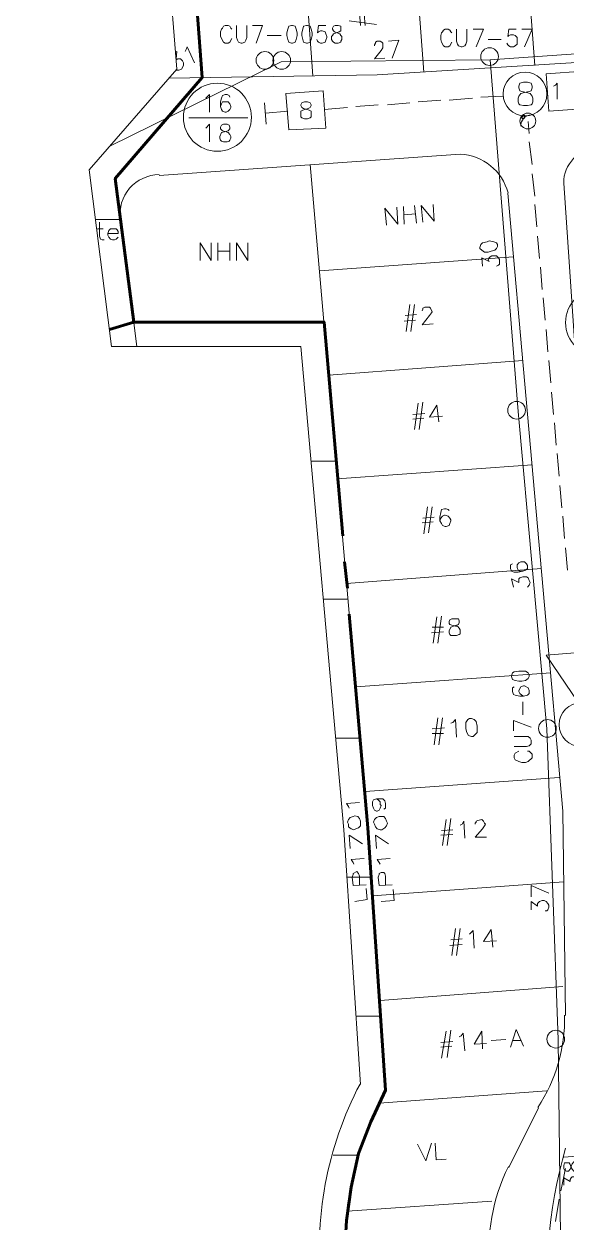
# Model space of a CAD drawing. Header units: millimetres. Extents: x 3.6 to 37.8, y 0.6 to 28.7.
# Drawn here: x 13.25 to 15.67, y 13.61 to 18.96 of the extents above; entities that cross this region are included whole.
import ezdxf

# ---------------------------------------------------------------- set-up
doc = ezdxf.new("R2010")
doc.units = ezdxf.units.MM
for name, color, linetype in [('PDF_0', 7, 'Continuous'), ('PDF_S102$BOUNDARY-NODE', 3, 'Continuous'), ('PDF_S102$Passives-Highleg', 7, 'Continuous'), ('PDF_S102$Passives-Splt2way', 7, 'Continuous'), ('PDF_S102$Passives-TapOffs', 7, 'Continuous'), ('PDF_S102$POLE', 7, 'Continuous'), ('PDF_S102$STRAND', 7, 'Continuous'), ('PDF_S102$Symbols-SelfTerminating', 7, 'Continuous')]:
    doc.layers.add(name, color=color, linetype=linetype)
for name, color, linetype, true_color in [('PDF_S102$Actives-LineExtender', 94, 'Continuous', 0x009400), ('PDF_S102$Cable-565', 23, 'Continuous', 0xdd8a6d), ('PDF_S102$LOTS', 254, 'Continuous', 0xdcdcdc), ('PDF_S102$NAME-boundarynode', 104, 'Continuous', 0x009425), ('PDF_S102$ROAD', 8, 'Continuous', 0x7f7f7f), ('PDF_S102$SDU', 157, 'Continuous', 0x396472), ('PDF_S102$Symbols-EndOfLine', 15, 'Continuous', 0x944a4a)]:
    doc.layers.add(name, color=color, linetype=linetype, true_color=true_color)

msp = doc.modelspace()

# ---------------------------------------------------------------- linework, layer by layer
at = {"layer": 'PDF_0', "lineweight": 9}
msp.add_lwpolyline([(28.37407, 23.21161), (26.01802, 23.29084), (26.30158, 28.54921), (21.95227, 28.59091), (22.05235, 25.58434), (22.89052, 23.52436), (13.59559, 22.93222), (13.61644, 22.59862), (13.79158, 21.34762), (13.24531, 21.33094), (13.39543, 19.22509), (13.89166, 19.22926), (13.92919, 18.76222), (13.53721, 18.31186), (13.63729, 17.52373), (14.4838, 17.52373), (14.67562, 15.36367), (14.75068, 14.22526)], dxfattribs=at)
msp.add_arc((16.14137, 13.49342), 1.57417, 152.22642, 186.86092, dxfattribs=at)
at = {"layer": 'PDF_S102$Actives-LineExtender', "lineweight": 9}
msp.add_lwpolyline([(15.83905, 16.16431), (15.72646, 15.93079), (15.58051, 16.14346)], close=True, dxfattribs=at)
at = {"layer": 'PDF_S102$BOUNDARY-NODE', "lineweight": 60}
for points in [[(13.73737, 17.63215), (13.65397, 18.27433), (14.04178, 18.72469), (13.99591, 19.34185), (13.49968, 19.33768), (13.4413, 20.10496)], [(14.67145, 16.67722), (14.58805, 17.63215), (13.73737, 17.63215), (13.62779, 17.59857)], [(14.6923, 16.4437), (14.67979, 16.56046)], [(14.70064, 16.32694), (14.78404, 15.37201), (14.86327, 14.20024), (14.79655, 14.05846), (14.74234, 13.91668), (14.70898, 13.76656), (14.68813, 13.61644), (14.67979, 13.46215), (14.6923, 13.30786), (14.6923, 12.56143)]]:
    msp.add_lwpolyline(points, dxfattribs=at)
at = {"layer": 'PDF_S102$Cable-565', "lineweight": 13}
for points in [[(15.25108, 18.63295), (15.14683, 18.62461)], [(15.38869, 18.64129), (15.28861, 18.63712)], [(14.6923, 18.59125), (14.58805, 18.58291)], [(14.82991, 18.60376), (14.72983, 18.59542)], [(14.97169, 18.6121), (14.87161, 18.60376)], [(15.1093, 18.62461), (15.00922, 18.61627)], [(15.50545, 18.47449), (15.50128, 18.5287)], [(15.51796, 18.33688), (15.50545, 18.43696)], [(15.53047, 18.1951), (15.51796, 18.29518)], [(15.53881, 18.05749), (15.53047, 18.15757)], [(15.55132, 17.91571), (15.54298, 18.01579)], [(15.56383, 17.7781), (15.55549, 17.87818)], [(15.57634, 17.64049), (15.568, 17.74057)], [(15.58885, 17.49871), (15.58051, 17.59879)], [(15.60136, 17.3611), (15.59302, 17.46118)], [(15.61387, 17.21932), (15.60553, 17.3194)], [(15.62638, 17.08171), (15.61804, 17.18179)], [(15.63889, 16.9441), (15.63055, 17.04418)], [(15.6514, 16.80232), (15.64306, 16.9024)], [(15.66391, 16.66471), (15.65557, 16.76479)], [(15.67642, 16.52293), (15.66808, 16.62301)], [(15.64723, 13.74988), (15.66808, 13.84996)], [(15.62221, 13.61227), (15.63889, 13.71235)]]:
    msp.add_lwpolyline(points, dxfattribs=at)
at = {"layer": 'PDF_S102$LOTS', "lineweight": 0}
for points in [[(15.53047, 18.7789), (15.4846, 19.39606), (15.47209, 19.49197)], [(14.04178, 18.72469), (13.99591, 19.34185)], [(14.53801, 18.73303), (14.49214, 19.35019)], [(15.03424, 18.74971), (14.98837, 19.36687)], [(14.86327, 14.20024), (14.78404, 15.37201), (14.5255, 18.33688)], [(15.43456, 17.92405), (14.5672, 17.8615)], [(13.73737, 17.63215), (14.58805, 17.63215)], [(15.47626, 17.46118), (14.6089, 17.39446)], [(14.52935, 17.01082), (14.64226, 17.01082)], [(15.51796, 16.99414), (14.64643, 16.93159)], [(15.55966, 16.53127), (14.68813, 16.46455)], [(14.58415, 16.39366), (14.6923, 16.39366)], [(15.60136, 16.06423), (14.72983, 16.00168)], [(14.63933, 15.77233), (14.75068, 15.77233)], [(15.63889, 15.59719), (14.77153, 15.53464)], [(14.68964, 15.151), (14.80072, 15.151)], [(15.65974, 15.13015), (14.80489, 15.0676)], [(15.65557, 14.66311), (14.83825, 14.60056)], [(14.73061, 14.52967), (14.84242, 14.52967)], [(15.58468, 14.19607), (14.83408, 14.14186)], [(17.28604, 14.02093), (15.65974, 13.9)], [(14.62885, 13.90834), (14.74234, 13.90834)], [(15.33865, 13.70401), (14.6923, 13.65814)]]:
    msp.add_lwpolyline(points, dxfattribs=at)
msp.add_arc((16.14139, 13.49342), 1.4616, 151.01819, 187.11349, dxfattribs=at)
at = {"layer": 'PDF_S102$NAME-boundarynode', "lineweight": 18}
for points in [[(14.70064, 15.45958), (14.69647, 15.46792), (14.68813, 15.48043), (14.74651, 15.4846)], [(14.82157, 15.50128), (14.85076, 15.50128), (14.8591, 15.49294), (14.86327, 15.48043), (14.86327, 15.45958), (14.85493, 15.45541)], [(14.70481, 15.28027), (14.70064, 15.33865), (14.75902, 15.30112)], [(14.82157, 15.28027), (14.8174, 15.33865), (14.87578, 15.30112)], [(14.72149, 15.20938), (14.71732, 15.21772), (14.70898, 15.23023), (14.76736, 15.2344)], [(14.83825, 15.20938), (14.83408, 15.21772), (14.82574, 15.23023), (14.88412, 15.2344)], [(14.7757, 15.11764), (14.71732, 15.11347), (14.71315, 15.151), (14.71732, 15.16351), (14.71732, 15.16768), (14.734, 15.17602), (14.74234, 15.16768), (14.74651, 15.15517), (14.74651, 15.11764)], [(14.89246, 15.11764), (14.83408, 15.11347), (14.82991, 15.151), (14.83408, 15.16351), (14.83408, 15.16768), (14.84242, 15.17185), (14.85493, 15.17185), (14.8591, 15.16768), (14.86327, 15.15517), (14.86327, 15.11764)], [(14.7757, 15.10096), (14.77987, 15.05092), (14.72566, 15.04258)], [(14.89663, 15.09679), (14.9008, 15.04675), (14.84242, 15.04258)]]:
    msp.add_lwpolyline(points, dxfattribs=at)
for points in [[(14.82991, 15.49711), (14.83825, 15.48877), (14.83825, 15.47626), (14.84242, 15.47209), (14.83825, 15.45958), (14.83408, 15.45124), (14.82574, 15.44707), (14.82157, 15.44707), (14.81323, 15.45124), (14.80906, 15.45958), (14.80489, 15.47209), (14.80489, 15.48877), (14.80906, 15.49711), (14.82157, 15.50128)], [(14.69647, 15.38869), (14.6923, 15.39703), (14.69647, 15.40954), (14.70481, 15.41788), (14.71732, 15.42205), (14.72566, 15.42622), (14.73817, 15.42205), (14.74651, 15.41371), (14.75068, 15.4012), (14.75068, 15.38035), (14.74234, 15.37201), (14.72983, 15.36784), (14.72149, 15.36367), (14.70898, 15.36784), (14.69647, 15.37618)], [(14.81323, 15.38869), (14.80906, 15.39703), (14.81323, 15.40954), (14.82157, 15.41788), (14.83408, 15.42205), (14.85493, 15.42205), (14.86327, 15.41371), (14.86744, 15.4012), (14.87161, 15.39286), (14.86744, 15.38035), (14.8591, 15.37201), (14.84659, 15.36367), (14.83825, 15.36367), (14.82574, 15.36784), (14.8174, 15.37618)]]:
    msp.add_lwpolyline(points, close=True, dxfattribs=at)
at = {"layer": 'PDF_S102$Passives-Highleg', "lineweight": 9}
for points in [[(15.46792, 18.54538), (15.48043, 18.55789)], [(15.4846, 18.55789), (15.46792, 18.54538)], [(15.47209, 18.54538), (15.48043, 18.55789)]]:
    msp.add_lwpolyline(points, close=True, dxfattribs=at)
msp.add_circle((15.49919, 18.53078), 0.03545, dxfattribs=at)
for centre, radius, start, end in [((15.51588, 18.50993), 0.048, 92.48955, 182.48955), ((15.47835, 18.54746), 0.00659, 161.56505, 71.56505)]:
    msp.add_arc(centre, radius, start, end, dxfattribs=at)
at = {"layer": 'PDF_S102$Passives-Splt2way', "lineweight": 9}
msp.add_lwpolyline([(15.48043, 18.70384), (15.49711, 18.70384), (15.51379, 18.69967), (15.51796, 18.68716), (15.51796, 18.67882), (15.51379, 18.66631), (15.50545, 18.66214), (15.4846, 18.65797), (15.46792, 18.6538), (15.45958, 18.64129), (15.45541, 18.63295), (15.45541, 18.61627), (15.45958, 18.60793), (15.46375, 18.60376), (15.48043, 18.59959), (15.49711, 18.59959), (15.51379, 18.60376), (15.51796, 18.60793), (15.52213, 18.61627), (15.52213, 18.63295), (15.51796, 18.64129), (15.50962, 18.6538), (15.49294, 18.65797), (15.47209, 18.66214), (15.46375, 18.66631), (15.45958, 18.67882), (15.45958, 18.68716), (15.46375, 18.69967)], close=True, dxfattribs=at)
for centre in [(15.48668, 18.65171), (15.73688, 15.83279)]:
    msp.add_circle(centre, 0.098, dxfattribs=at)
at = {"layer": 'PDF_S102$Passives-TapOffs', "lineweight": 9}
for points in [[(15.58051, 18.74137), (15.74731, 18.75388), (15.75982, 18.58708), (15.59302, 18.57457)], [(14.41708, 18.6538), (14.58388, 18.66631), (14.59639, 18.49951), (14.42959, 18.49117)], [(14.50048, 18.61627), (14.51299, 18.61627), (14.5255, 18.6121), (14.52967, 18.60376), (14.52967, 18.59959), (14.5255, 18.59125), (14.51716, 18.58708), (14.49214, 18.57874), (14.4838, 18.57457), (14.4838, 18.54955), (14.48797, 18.54538), (14.50048, 18.54121), (14.51299, 18.54121), (14.5255, 18.54538), (14.52967, 18.54955), (14.52967, 18.57457), (14.52133, 18.57874), (14.49631, 18.58708), (14.48797, 18.59125), (14.4838, 18.59959), (14.4838, 18.60376), (14.48797, 18.6121)]]:
    msp.add_lwpolyline(points, close=True, dxfattribs=at)
msp.add_lwpolyline([(15.61387, 18.68716), (15.62221, 18.69133), (15.63055, 18.69967), (15.63055, 18.62878)], dxfattribs=at)
at = {"layer": 'PDF_S102$POLE', "lineweight": 0}
for points in [[(14.17522, 18.89983), (14.16688, 18.88315), (14.15854, 18.87898), (14.14603, 18.87898), (14.13769, 18.88315), (14.12518, 18.90817), (14.12518, 18.92902), (14.12935, 18.94153), (14.13352, 18.9457), (14.13769, 18.95404), (14.14603, 18.95821), (14.15854, 18.95821), (14.16688, 18.95404), (14.17105, 18.9457), (14.17522, 18.94153)], [(14.24194, 18.95821), (14.24194, 18.904), (14.23777, 18.89149), (14.2336, 18.88315), (14.22109, 18.87898), (14.21692, 18.87898), (14.20441, 18.88315), (14.20024, 18.89149), (14.19607, 18.904), (14.19607, 18.95821)], [(14.26696, 18.95821), (14.31283, 18.95821), (14.28364, 18.87898)], [(14.55469, 18.89566), (14.55886, 18.88732), (14.56303, 18.88315), (14.57137, 18.87898), (14.57971, 18.87898), (14.59222, 18.88315), (14.59639, 18.89149), (14.60056, 18.904), (14.60056, 18.90817), (14.59639, 18.92068), (14.59222, 18.92902), (14.57971, 18.93319), (14.57137, 18.93319), (14.56303, 18.92902), (14.55886, 18.92485), (14.56303, 18.95821), (14.59639, 18.95821)], [(14.39623, 18.91234), (14.33368, 18.91234)], [(15.15934, 18.88315), (15.151, 18.86647), (15.14266, 18.8623), (15.13015, 18.8623), (15.12181, 18.86647), (15.11347, 18.88315), (15.1093, 18.89566), (15.1093, 18.91234), (15.11347, 18.92485), (15.11764, 18.92902), (15.12181, 18.93736), (15.13015, 18.94153), (15.14266, 18.94153), (15.151, 18.93736), (15.15517, 18.92902), (15.15934, 18.92485)], [(15.22606, 18.94153), (15.22606, 18.88732), (15.22189, 18.87481), (15.21772, 18.86647), (15.20521, 18.8623), (15.20104, 18.8623), (15.18853, 18.86647), (15.18436, 18.87481), (15.18019, 18.88732), (15.18019, 18.94153)], [(15.25525, 18.94153), (15.30112, 18.94153), (15.26776, 18.8623)], [(15.40537, 18.87898), (15.40954, 18.87064), (15.41371, 18.86647), (15.42205, 18.8623), (15.43456, 18.8623), (15.4429, 18.86647), (15.45124, 18.87481), (15.45124, 18.904), (15.4429, 18.91234), (15.43456, 18.91651), (15.42205, 18.91651), (15.41371, 18.91234), (15.40954, 18.90817), (15.41371, 18.94153), (15.44707, 18.94153)], [(15.47209, 18.94153), (15.51796, 18.94153), (15.4846, 18.8623)], [(15.38035, 18.89566), (15.32197, 18.89566)], [(15.48043, 15.95998), (15.46375, 15.95998), (15.4429, 15.96415), (15.43456, 15.96832), (15.43039, 15.98083), (15.43039, 15.99751), (15.43873, 16.00168)], [(15.47626, 15.93496), (15.47626, 15.87658)], [(15.43456, 15.80569), (15.43456, 15.85156), (15.51379, 15.82237)], [(15.43873, 15.78067), (15.50128, 15.78067), (15.50962, 15.77233), (15.51379, 15.76399), (15.51379, 15.74731), (15.50545, 15.73897), (15.49294, 15.7348), (15.43873, 15.7348)], [(15.49711, 15.71395), (15.50545, 15.71395), (15.51796, 15.70144), (15.51796, 15.68476), (15.50128, 15.66808), (15.48877, 15.66391), (15.47209, 15.66391), (15.45958, 15.66808), (15.4429, 15.67642), (15.43873, 15.68476), (15.43873, 15.69727), (15.4429, 15.70561), (15.45958, 15.71395)]]:
    msp.add_lwpolyline(points, dxfattribs=at)
for points in [[(14.4421, 18.95821), (14.44627, 18.95821), (14.45878, 18.95404), (14.46295, 18.94153), (14.46712, 18.92485), (14.46712, 18.91234), (14.46295, 18.89566), (14.45878, 18.88315), (14.44627, 18.87898), (14.4421, 18.87898), (14.42959, 18.88315), (14.42542, 18.89566), (14.42125, 18.91234), (14.42125, 18.92485), (14.42542, 18.94153), (14.42959, 18.95404)], [(14.50882, 18.95821), (14.51299, 18.95821), (14.5255, 18.95404), (14.52967, 18.94153), (14.53384, 18.92485), (14.53384, 18.91234), (14.52967, 18.89566), (14.5255, 18.88315), (14.51299, 18.87898), (14.50882, 18.87898), (14.49631, 18.88315), (14.49214, 18.89566), (14.48797, 18.91234), (14.48797, 18.92485), (14.49214, 18.94153), (14.49631, 18.95404)], [(14.63809, 18.95821), (14.6506, 18.95821), (14.66311, 18.95404), (14.66311, 18.93319), (14.65477, 18.92902), (14.62975, 18.92068), (14.62558, 18.91234), (14.62141, 18.90817), (14.62141, 18.89566), (14.62558, 18.88732), (14.62975, 18.88315), (14.63809, 18.87898), (14.6506, 18.87898), (14.66311, 18.88315), (14.66311, 18.88732), (14.66728, 18.89566), (14.66728, 18.90817), (14.66311, 18.91234), (14.65894, 18.92068), (14.63392, 18.92902), (14.62975, 18.93319), (14.62558, 18.94153), (14.62558, 18.9457), (14.62975, 18.95404)], [(15.42622, 16.04755), (15.42622, 16.05172), (15.43039, 16.06423), (15.43873, 16.0684), (15.45958, 16.07257), (15.48877, 16.07257), (15.50128, 16.06423), (15.50545, 16.05589), (15.50545, 16.04755), (15.50128, 16.03921), (15.48877, 16.03087), (15.47209, 16.0267), (15.45958, 16.0267), (15.4429, 16.03087), (15.43039, 16.03504)], [(15.47209, 15.96415), (15.46375, 15.97249), (15.45958, 15.98083), (15.45958, 15.985), (15.46792, 16.00168), (15.48043, 16.00585), (15.4846, 16.00585), (15.50128, 15.99751), (15.50545, 15.985), (15.50545, 15.97249), (15.49711, 15.96415), (15.48043, 15.95998)]]:
    msp.add_lwpolyline(points, close=True, dxfattribs=at)
for centre, radius in [((15.32822, 18.81851), 0.03962), ((14.32325, 18.80183), 0.03962), ((14.39831, 18.80183), 0.03962), ((15.44915, 17.23808), 0.03962), ((15.58676, 15.81612), 0.03961), ((15.62429, 14.4275), 0.03962)]:
    msp.add_circle(centre, radius, dxfattribs=at)
at = {"layer": 'PDF_S102$ROAD', "lineweight": 0}
for points in [[(13.89455, 18.72242), (14.82574, 18.7372), (16.3186, 18.82894), (17.41531, 18.89983), (19.75468, 19.08331), (23.22829, 19.31266), (23.38675, 19.31683), (23.64112, 19.29181), (23.83294, 19.24594), (24.24994, 19.1542), (24.75868, 19.12084), (26.08057, 19.20007), (26.68105, 19.2376), (26.9104, 19.2376), (27.15643, 19.20007), (27.73189, 19.07497)], [(15.66808, 14.53384), (15.65557, 15.44707), (15.40954, 18.20761)], [(13.56527, 18.09085), (13.67899, 18.09085), (13.75101, 17.52373)], [(13.59976, 18.04915), (13.57474, 18.04915)], [(13.60393, 17.99911), (13.59559, 17.99911), (13.58725, 18.00328), (13.58308, 18.01579), (13.58308, 18.07834)], [(13.66648, 18.01162), (13.65814, 18.00328), (13.6498, 17.99911), (13.64146, 17.99911), (13.63312, 18.00328), (13.62478, 18.01162), (13.62061, 18.01996), (13.62061, 18.0283), (13.62478, 18.04081), (13.63312, 18.04915), (13.65814, 18.04915), (13.66231, 18.04498), (13.66648, 18.03664), (13.66648, 18.0283), (13.62061, 18.0283)], [(15.41371, 13.85413), (15.54715, 14.12101)]]:
    msp.add_lwpolyline(points, dxfattribs=at)
for points in [[(16.81066, 18.4453), (15.81383, 18.40776, 0.4230021), (15.65974, 18.25348), (15.90577, 14.62558)], [(15.41056, 18.20908, 0.329667), (15.19687, 18.38275), (13.84996, 18.28684)]]:
    msp.add_lwpolyline(points, format="xyb", dxfattribs=at)
for centre, radius, start, end in [((13.85205, 18.11379), 0.17723, 90.84633, 187.25048), ((14.93208, 14.52341), 0.73183, 326.7555, 0.82958), ((17.76769, 13.34331), 2.18301, 164.12493, 186.89942), ((16.14139, 13.49342), 0.81525, 153.40253, 187.11341)]:
    msp.add_arc(centre, radius, start, end, dxfattribs=at)
at = {"layer": 'PDF_S102$SDU', "lineweight": 0}
for points in [[(14.74651, 19.01242), (14.75068, 18.95821)], [(14.76736, 19.00825), (14.77153, 18.95821)], [(14.82157, 18.96238), (14.70064, 18.97906)], [(15.00088, 18.07417), (14.99254, 18.1534)], [(15.03007, 18.07834), (15.02173, 18.1534), (15.08011, 18.08251), (15.07594, 18.15757)], [(14.86744, 18.06583), (14.8591, 18.14089), (14.91748, 18.07), (14.91331, 18.14506)], [(14.94667, 18.07), (14.9425, 18.14923)], [(14.99671, 18.11587), (14.94667, 18.1117)], [(14.03344, 17.90737), (14.03344, 17.9866), (14.08348, 17.90737), (14.08348, 17.9866)], [(14.11267, 17.90737), (14.11267, 17.9866)], [(14.16688, 17.94907), (14.11267, 17.94907)], [(14.16688, 17.90737), (14.16688, 17.9866)], [(14.19607, 17.90737), (14.19607, 17.9866), (14.24611, 17.90737), (14.24611, 17.9866)], [(14.95501, 17.59045), (14.97169, 17.71138)], [(14.97586, 17.59045), (14.99254, 17.71138)], [(15.07594, 17.62381), (15.0259, 17.61964), (15.05926, 17.66134), (15.0676, 17.67385), (15.07177, 17.67802), (15.06343, 17.6947), (15.05926, 17.69887), (15.03841, 17.69887), (15.03007, 17.6947), (15.03007, 17.69053), (15.0259, 17.68219)], [(14.99671, 17.64049), (14.94667, 17.63632)], [(15.00088, 17.66551), (14.95084, 17.66134)], [(14.99254, 17.1526), (15.00922, 17.26936)], [(15.01339, 17.1526), (15.03007, 17.27353)], [(15.11764, 17.21098), (15.05926, 17.20681), (15.09262, 17.26102), (15.10096, 17.18596)], [(15.03841, 17.22349), (14.9842, 17.21932)], [(15.03424, 17.20264), (14.9842, 17.19847)], [(15.08011, 16.76062), (15.03007, 16.75645)], [(15.03424, 16.68556), (15.05092, 16.80649)], [(15.05509, 16.68973), (15.07177, 16.80649)], [(15.10513, 16.74394), (15.10513, 16.76062), (15.1093, 16.78147), (15.11347, 16.79398), (15.12598, 16.79815), (15.13432, 16.79815), (15.14266, 16.79398), (15.14683, 16.78981)], [(15.07594, 16.73977), (15.0259, 16.7356)], [(15.07594, 16.19767), (15.09262, 16.31443)], [(15.09679, 16.19767), (15.11347, 16.3186)], [(15.12181, 16.24771), (15.0676, 16.24354)], [(15.12181, 16.26856), (15.07177, 16.26856)], [(15.08011, 15.74314), (15.09679, 15.86407)], [(15.10096, 15.74314), (15.11764, 15.86407)], [(15.15517, 15.83905), (15.16351, 15.84322), (15.17602, 15.85573), (15.18019, 15.7765)], [(15.12598, 15.8182), (15.07177, 15.81403)], [(15.12181, 15.79318), (15.07177, 15.79318)], [(15.11764, 15.29278), (15.13432, 15.40954)], [(15.13849, 15.29278), (15.15517, 15.41371)], [(15.19687, 15.38452), (15.20521, 15.38869), (15.21355, 15.4012), (15.21772, 15.32614)], [(15.26359, 15.38869), (15.26359, 15.39286), (15.26776, 15.39703), (15.26776, 15.4012), (15.2761, 15.40537), (15.29278, 15.40954), (15.30112, 15.4012), (15.30529, 15.39286), (15.30946, 15.38869), (15.30529, 15.38035), (15.29695, 15.36784), (15.26359, 15.33031), (15.31363, 15.33031)], [(15.16351, 15.34282), (15.1093, 15.33865)], [(15.16351, 15.36367), (15.11347, 15.3595)], [(15.15934, 14.80072), (15.17602, 14.92165)], [(15.18019, 14.80072), (15.19687, 14.92165)], [(15.23857, 14.89663), (15.25525, 14.91331), (15.25942, 14.83408)], [(15.3595, 14.86744), (15.30112, 14.86327), (15.33448, 14.91748), (15.34282, 14.83825)], [(15.20521, 14.85076), (15.151, 14.84659)], [(15.20521, 14.87578), (15.15517, 14.87161)], [(15.11347, 14.34202), (15.13432, 14.46295)], [(15.13849, 14.34619), (15.15517, 14.46712)], [(15.31363, 14.40874), (15.25942, 14.40457), (15.29278, 14.46295), (15.29695, 14.38372)], [(15.42205, 14.39206), (15.44707, 14.47129), (15.48043, 14.39623)], [(15.16351, 14.41708), (15.1093, 14.41291)], [(15.1927, 14.43793), (15.20104, 14.4421), (15.20938, 14.45461), (15.21772, 14.37538)], [(15.4012, 14.42542), (15.33448, 14.42125)], [(15.46792, 14.42125), (15.43039, 14.42125)], [(15.15934, 14.39623), (15.1093, 14.39206)], [(15.0676, 13.96255), (15.04258, 13.88332), (15.00505, 13.95838)], [(15.13432, 13.89166), (15.08845, 13.88749), (15.08428, 13.96255)]]:
    msp.add_lwpolyline(points, dxfattribs=at)
for points in [[(15.1093, 16.75645), (15.11764, 16.76479), (15.12598, 16.76896), (15.13015, 16.76896), (15.14266, 16.76479), (15.151, 16.75645), (15.15517, 16.74811), (15.15517, 16.74394), (15.151, 16.73143), (15.14683, 16.72309), (15.13432, 16.71892), (15.13015, 16.71892), (15.11764, 16.72309), (15.11347, 16.73143), (15.10513, 16.74394)], [(15.15934, 16.30609), (15.18853, 16.30609), (15.1927, 16.29775), (15.1927, 16.28941), (15.18853, 16.28107), (15.18019, 16.2769), (15.15517, 16.26856), (15.14683, 16.25188), (15.14683, 16.24354), (15.151, 16.2352), (15.15517, 16.23103), (15.18019, 16.23103), (15.1927, 16.2352), (15.19687, 16.23937), (15.19687, 16.25605), (15.1927, 16.26439), (15.18436, 16.27273), (15.17602, 16.27273), (15.15934, 16.2769), (15.151, 16.28107), (15.14683, 16.28524), (15.14683, 16.29358), (15.151, 16.30192)], [(15.23857, 15.8599), (15.24691, 15.8599), (15.25942, 15.85573), (15.26776, 15.84739), (15.27193, 15.82654), (15.27193, 15.79735), (15.25525, 15.78067), (15.24691, 15.78067), (15.2344, 15.78484), (15.22606, 15.79735), (15.22189, 15.81403), (15.22189, 15.84322), (15.23023, 15.85573)]]:
    msp.add_lwpolyline(points, close=True, dxfattribs=at)
at = {"layer": 'PDF_S102$STRAND', "color": 254, "lineweight": 0, "true_color": 0xdcdcdc}
for points in [[(17.18179, 18.93319), (15.33031, 18.80392), (14.39623, 18.79558), (13.62976, 18.4182)], [(15.34701, 9.76287), (15.50545, 10.57651), (15.41788, 11.8567), (15.6514, 13.04515), (15.63472, 14.42542), (15.58468, 15.81403), (15.45541, 17.23183), (15.33031, 18.80392)]]:
    msp.add_lwpolyline(points, dxfattribs=at)
at = {"layer": 'PDF_S102$STRAND', "lineweight": 0}
for points in [[(13.96672, 18.84145), (13.97089, 18.84979), (13.97506, 18.8623), (14.00842, 18.79141)], [(14.81323, 18.86647), (14.81323, 18.87064), (14.8174, 18.87898), (14.8174, 18.88315), (14.82574, 18.88732), (14.83825, 18.88732), (14.84659, 18.88315), (14.85076, 18.87898), (14.85076, 18.85813), (14.84242, 18.84562), (14.81323, 18.80809), (14.8591, 18.81226)], [(14.87578, 18.88732), (14.92165, 18.89149), (14.89246, 18.81226)], [(13.92307, 18.83839), (13.92919, 18.84145), (13.9255, 18.8082)], [(13.92581, 18.80431), (13.93336, 18.80809), (13.94587, 18.80809), (13.95421, 18.79975), (13.95838, 18.79141), (13.95838, 18.7789), (13.95004, 18.76222), (13.93753, 18.75805), (13.92556, 18.75805)], [(15.29695, 17.88235), (15.29278, 17.91988), (15.32614, 17.9032), (15.32197, 17.91154), (15.32614, 17.91988), (15.33031, 17.92405), (15.33865, 17.92822), (15.3595, 17.92822), (15.36784, 17.91988), (15.37201, 17.91154), (15.37201, 17.89069), (15.36784, 17.88652), (15.3595, 17.88235)], [(15.47626, 16.51876), (15.45541, 16.51459), (15.43873, 16.51459), (15.42622, 16.51876), (15.42205, 16.53127), (15.42205, 16.54795), (15.43039, 16.55212)], [(15.43456, 16.44787), (15.42622, 16.4854), (15.45958, 16.46872), (15.45958, 16.4854), (15.46375, 16.48957), (15.47626, 16.49374), (15.49294, 16.49374), (15.50128, 16.48957), (15.50545, 16.47706), (15.50962, 16.46872), (15.50545, 16.45621), (15.49711, 16.44787)], [(15.51379, 15.06343), (15.51379, 15.11347), (15.59302, 15.08011)], [(15.51379, 15.00505), (15.51379, 15.04258), (15.54298, 15.02173), (15.54298, 15.03424), (15.55132, 15.04258), (15.56383, 15.04675), (15.57217, 15.04675), (15.58051, 15.04258), (15.58885, 15.03424), (15.59302, 15.0259), (15.59302, 15.01756), (15.58885, 15.00505), (15.58468, 15.00088), (15.57634, 15.00088)], [(15.65974, 13.7749), (15.65974, 13.80826), (15.68893, 13.79158), (15.68893, 13.79992), (15.6931, 13.80826), (15.69727, 13.81243), (15.72646, 13.81243), (15.7348, 13.80409), (15.73897, 13.79575), (15.73897, 13.78324), (15.7348, 13.7749), (15.72646, 13.76656)]]:
    msp.add_lwpolyline(points, dxfattribs=at)
for points in [[(15.28444, 17.96158), (15.28444, 17.96575), (15.28861, 17.97826), (15.29695, 17.9866), (15.3178, 17.99077), (15.32614, 17.99494), (15.34699, 17.99077), (15.3595, 17.9866), (15.36367, 17.97826), (15.36367, 17.96992), (15.3595, 17.96158), (15.35116, 17.95324), (15.33448, 17.94907), (15.32197, 17.9449), (15.30529, 17.9449), (15.29278, 17.95324)], [(15.46375, 16.51876), (15.45541, 16.52293), (15.45124, 16.53544), (15.45124, 16.54795), (15.45958, 16.55629), (15.46792, 16.56046), (15.4846, 16.56046), (15.49294, 16.55212), (15.49711, 16.54378), (15.49711, 16.53127), (15.48877, 16.52293), (15.47626, 16.51876)], [(15.65974, 13.84996), (15.65974, 13.86247), (15.66391, 13.87498), (15.68476, 13.87498), (15.68893, 13.86664), (15.6931, 13.85413), (15.69727, 13.84579), (15.70561, 13.83745), (15.71395, 13.83328), (15.72229, 13.83328), (15.73063, 13.83745), (15.7348, 13.84162), (15.73897, 13.84996), (15.73897, 13.86664), (15.7348, 13.87498), (15.73063, 13.87915), (15.70561, 13.87915), (15.69727, 13.87081), (15.68893, 13.84579), (15.68059, 13.83745), (15.67225, 13.83745), (15.66391, 13.84162)]]:
    msp.add_lwpolyline(points, close=True, dxfattribs=at)
at = {"layer": 'PDF_S102$Symbols-EndOfLine', "lineweight": 0}
for points in [[(14.07514, 18.5704), (14.07514, 18.64963), (14.05846, 18.63295), (14.07514, 18.64963)], [(14.17105, 18.59542), (14.17105, 18.59125), (14.16688, 18.58291), (14.15854, 18.57457), (14.1502, 18.5704), (14.14603, 18.5704), (14.13352, 18.57457), (14.12935, 18.58291), (14.12518, 18.59542), (14.12518, 18.61627), (14.12935, 18.63295), (14.13352, 18.64546), (14.14603, 18.64963), (14.15437, 18.64963), (14.16271, 18.64546), (14.16688, 18.63712), (14.16271, 18.64546), (14.15437, 18.64963), (14.14603, 18.64963), (14.13352, 18.64546), (14.12935, 18.63295), (14.12518, 18.61627), (14.12518, 18.59542), (14.12935, 18.60793), (14.13352, 18.61627), (14.15854, 18.61627), (14.16688, 18.60793)], [(14.12935, 18.60793), (14.13352, 18.61627), (14.15854, 18.61627), (14.16688, 18.60793), (14.17105, 18.59542), (14.17105, 18.59125), (14.16688, 18.58291), (14.15854, 18.57457), (14.1502, 18.5704), (14.14603, 18.5704), (14.13352, 18.57457), (14.12935, 18.58291), (14.12518, 18.59542)], [(13.9834, 18.54538), (14.24611, 18.54538)], [(14.07514, 18.43696), (14.07514, 18.51619), (14.05846, 18.49951), (14.07514, 18.51619)], [(14.13769, 18.51619), (14.15437, 18.51619), (14.16271, 18.51202), (14.16688, 18.50368), (14.16688, 18.49534), (14.15854, 18.487), (14.14186, 18.48283), (14.12935, 18.47866), (14.12101, 18.46198), (14.12101, 18.45364), (14.12518, 18.4453), (14.12935, 18.44113), (14.13769, 18.43696), (14.15437, 18.43696), (14.16271, 18.44113), (14.16688, 18.4453), (14.17105, 18.45364), (14.17105, 18.46198), (14.16688, 18.47032), (14.15854, 18.47866), (14.1502, 18.48283), (14.13352, 18.487), (14.12518, 18.49534), (14.12518, 18.50368), (14.12935, 18.51202)], [(14.13769, 18.51619), (14.15437, 18.51619), (14.16271, 18.51202), (14.16688, 18.50368), (14.16688, 18.49534), (14.15854, 18.487), (14.14186, 18.48283), (14.12935, 18.47866), (14.12101, 18.46198), (14.12101, 18.45364), (14.12518, 18.4453), (14.12935, 18.44113), (14.13769, 18.43696), (14.15437, 18.43696), (14.16271, 18.44113), (14.16688, 18.4453), (14.17105, 18.45364), (14.17105, 18.46198), (14.16688, 18.47032), (14.15854, 18.47866), (14.1502, 18.48283), (14.13352, 18.487), (14.12518, 18.49534), (14.12518, 18.50368), (14.12935, 18.51202)]]:
    msp.add_lwpolyline(points, close=True, dxfattribs=at)
for centre in [(14.11058, 18.54746), (14.11058, 18.54746), (15.82028, 17.63006)]:
    msp.add_circle(centre, 0.15221, dxfattribs=at)
at = {"layer": 'PDF_S102$Symbols-SelfTerminating', "lineweight": 9}
for points in [[(14.32951, 18.51619), (14.32117, 18.6121)], [(14.32534, 18.56623), (14.42542, 18.57457)]]:
    msp.add_lwpolyline(points, dxfattribs=at)

doc.saveas('drawing.dxf')
